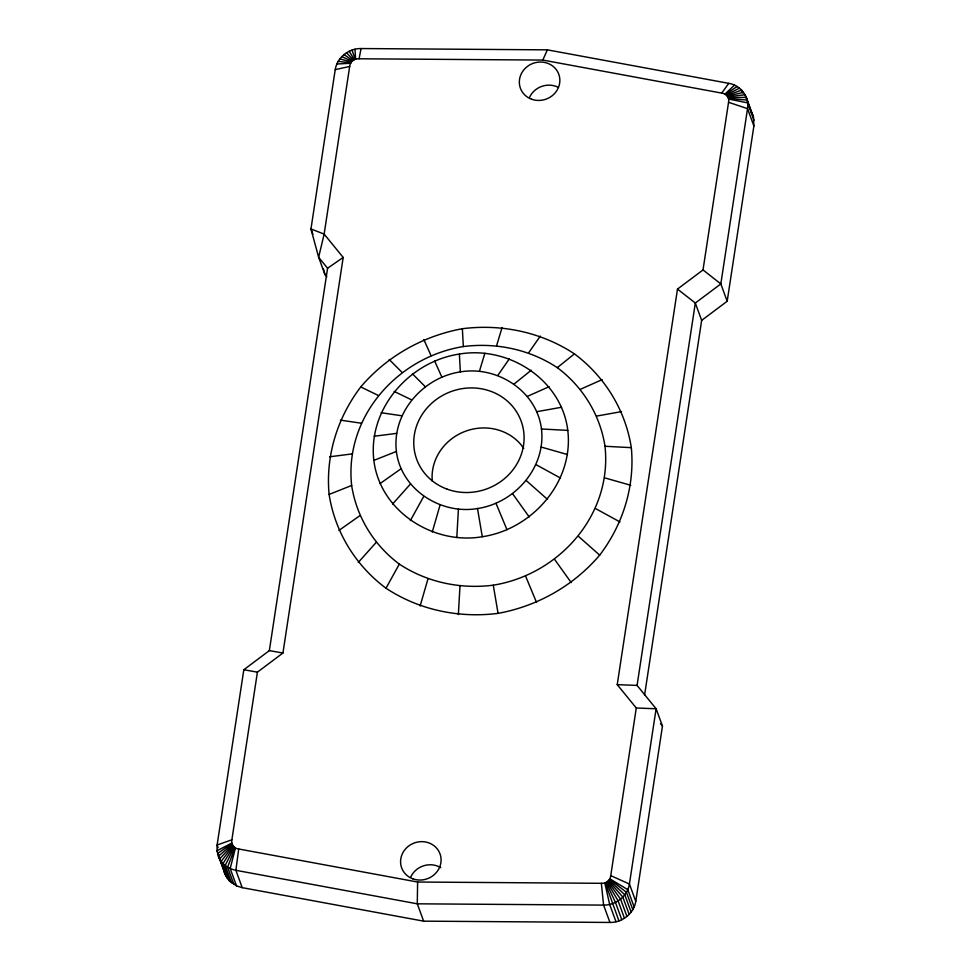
<?xml version="1.0" encoding="UTF-8"?>
<svg xmlns="http://www.w3.org/2000/svg" width="971" height="971" viewBox="0 0 971 971"><rect width="100%" height="100%" fill="white"/><g stroke="black" fill="none" stroke-linecap="round" stroke-linejoin="round"><path stroke-width="1.46" d="M329.108 494.433C325.455 455.824 337.386 417.7 360.739 386.944C386.859 356.333 422.822 335.99 462.354 328.72C501.509 323.768 541.369 332.07 574.431 353.869C604.848 376.602 625.47 410.078 631.32 447.667C634.961 486.277 623.042 524.401 599.69 555.145C573.558 585.768 537.594 606.11 498.062 613.369C458.907 618.321 419.059 610.031 385.985 588.22C355.568 565.498 334.946 532.023 329.108 494.433L351.648 485.476C344.171 417.093 397.236 357.231 463.349 346.55C496.169 342.399 529.583 349.354 557.305 367.645C582.806 386.689 600.09 414.751 604.994 446.259C612.458 514.642 559.393 574.504 493.28 585.185C460.46 589.336 427.046 582.382 399.324 564.102C373.823 545.047 356.539 516.985 351.648 485.476M373.847 460.4C367.73 408.925 409.337 361.491 459.368 354.063C508.513 345.615 561.602 379.503 567.792 430.384C573.922 481.871 532.314 529.304 482.284 536.732C433.139 545.18 380.049 511.292 373.847 460.4L396.386 451.442C391.811 412.93 422.931 377.452 460.363 371.893C497.116 365.569 536.829 390.925 541.466 428.988C546.054 467.5 514.921 502.978 477.501 508.537C440.737 514.861 401.023 489.505 396.386 451.442M312.917 234.29L310.963 228.962L324.144 234.096L343.188 257.449L282.937 653.022L257.412 672.15L231.875 839.794C230.661 844.272 234.181 848.715 238.72 848.994L417.603 882.032L417.287 903.819L423.635 921.151L609.946 922.45C622.12 922.644 633.893 913.59 635.774 901.367L662.465 726.102L656.117 708.769L637.073 685.417L695.321 303.037L720.834 283.908L747.536 108.655C749.563 96.809 740.472 85.157 728.784 83.348L547.365 49.849L361.054 48.55C348.88 48.356 337.107 57.41 335.226 69.633L310.963 228.962L318.634 257.279L324.982 274.623L326.778 276.808M417.603 882.032L601.34 883.307C605.94 883.78 610.456 880.369 610.747 875.648L636.284 708.005L617.228 684.652L677.491 289.079L703.016 269.938L728.553 102.295C729.767 97.816 726.235 93.386 721.708 93.095L542.813 60.068L359.088 58.782C354.488 58.309 349.961 61.731 349.681 66.453L324.144 234.096L318.634 257.279L327.579 268.239L269.343 650.619L243.818 669.747L217.116 845.013L217.019 850.766L225.964 876.255L229.374 880.867L236.523 885.88L242.216 887.652L423.635 921.151M644.562 695.26L701.657 320.381L727.182 301.253L753.884 125.987L753.484 117.406L746.262 97.343L728.262 97.755M456.795 537.509L458.433 509.12M458.348 614.57L459.987 586.193M238.72 848.994L235.868 870.307L242.216 887.652M359.088 58.782L361.054 48.55M235.455 847.974L230.176 868.535L236.523 885.88M432.265 531.999L440.081 505.005M420.115 606.001L427.944 578.995M479.419 371.31L484.857 353.286M496.642 345.542L502.08 327.518M235.079 847.78L227.578 867.152L233.914 884.496M542.813 60.068L547.365 49.849M234.314 847.246L225.175 865.477L231.523 882.821M410.357 520.59L423.696 496.472M385.985 588.22L399.324 564.102M233.635 846.627L223.039 863.522L229.374 880.867M497.771 375.437L509.387 358.797M528.685 352.74L540.301 336.1M721.708 93.095L728.784 83.348M233.04 845.923L221.17 861.326L227.517 878.658M392.575 504.058L410.393 484.104M358.275 562.464L376.093 542.498M636.284 708.005L656.117 708.769L629.426 884.023C627.545 896.245 615.772 905.312 603.598 905.106L417.287 903.819L235.868 870.307C229.156 868.984 222.942 864.967 219.616 858.91L232.555 845.158M724.961 94.114L734.477 85.12M232.166 844.333L218.39 856.313L219.616 858.91M514.157 383.97L531.295 370.194M557.305 367.645L574.431 353.869M380.122 483.534L401.084 468.738M338.879 530.469L359.828 515.686M231.887 843.471L217.516 853.594L225.964 876.255M327.579 268.239L343.188 257.449M725.349 94.321L737.086 86.504M231.814 843.059L217.019 850.766L222.869 866.775M726.102 94.855L739.477 88.179M527.471 396.338L549.076 386.725M580.537 389.237L602.141 379.637M726.781 95.474L741.626 90.133L742.597 92.803M231.875 839.794L217.116 845.013L218.099 847.671M727.376 96.165L743.483 92.342M335.226 69.633L349.681 66.453M536.781 411.692L561.529 407.262M596.801 416.049L621.549 411.619M727.874 96.93L745.036 94.745L753.484 117.406M374.187 436.246L396.641 433.382M329.63 456.795L352.085 453.918M336.852 64.013L350.604 63.261M617.228 684.652L637.073 685.417M541.466 428.988L567.792 430.384M604.994 446.259L631.32 447.667M728.541 98.617L747.136 100.062M338.199 61.367L350.798 62.884M381.118 412.724L401.824 415.782M340.42 420.14L361.127 423.186M269.343 650.619L282.937 653.022M243.818 669.747L257.412 672.15M728.614 99.03L747.634 102.89L753.982 120.234M339.862 58.879L351.32 62.095M541.211 447.061L567.465 454.537M604.545 477.817L630.786 485.294M728.553 102.295L747.536 108.655L753.884 125.987M610.747 875.648L629.426 884.023L635.774 901.367M341.828 56.597L351.951 61.367M394.153 391.422L411.57 399.846M360.739 386.944L378.156 395.367M536.041 464.66L560.534 478.072M595.502 508.549L619.996 521.961M609.824 878.828L627.8 889.642L634.148 906.987M344.062 54.546L352.655 60.712M609.63 879.216L626.453 892.288L632.801 909.633M703.016 269.938L720.834 283.908L727.182 301.253M677.491 289.079L695.321 303.037L701.657 320.381M526.282 480.596L547.498 499.373M578.473 536.368L599.69 555.145M609.096 880.005L624.79 894.777L631.138 912.121M412.42 373.799L425.237 386.664M389.201 359.488L402.018 372.342M346.538 52.75L353.444 60.141M608.477 880.733L622.824 897.058L629.172 914.403M660.559 723.771L662.465 726.102M607.773 881.389L620.59 899.11L626.938 916.454M512.627 493.778L529.231 516.997M554.611 559.393L571.227 582.612M349.208 51.257L354.281 59.668M606.984 881.947L618.114 900.906L624.462 918.25M751.384 112.09L752.61 114.687M606.135 882.433L615.444 902.399L621.792 919.743M434.656 361.054L441.878 377.124M423.854 339.619L431.075 355.689M495.987 503.306L506.996 529.741M525.554 576.046L536.562 602.469M618.964 920.933L605.236 882.809M616.015 921.782L609.667 904.438L604.812 882.93M609.946 922.45L603.598 905.106L601.34 883.307M352.036 50.067L355.18 59.292M224.738 873.657L223.366 868.11M323.452 268.955L324.982 274.623M493.28 585.185L498.062 613.369M477.501 508.537L482.284 536.732M354.985 49.218L355.617 59.17M462.354 328.72L463.349 346.55M459.368 354.063L460.363 371.893M529.426 97.586A20.427 19.044 -20.1 0 1 558.422 87.426M410.672 877.201A20.427 19.044 -20.1 0 1 440.785 867.673M432.277 481.179A49.934 46.547 -20.1 0 1 465.971 431.063A49.934 46.547 -20.1 0 1 523.757 448.408M531.586 99.212A20.427 19.044 -20.1 0 0 559.721 78.129A20.427 19.044 -20.1 0 0 527.471 66.38A20.427 19.044 -20.1 0 0 531.586 99.212M412.833 878.828A20.427 19.044 -20.1 0 0 440.955 857.745A20.427 19.044 -20.1 0 0 408.706 845.996A20.427 19.044 -20.1 0 0 412.833 878.828M447.133 489.153A55.602 51.839 -20.1 0 0 523.721 431.743A55.602 51.839 -20.1 0 0 435.93 399.761A55.602 51.839 -20.1 0 0 447.133 489.153"/></g></svg>
